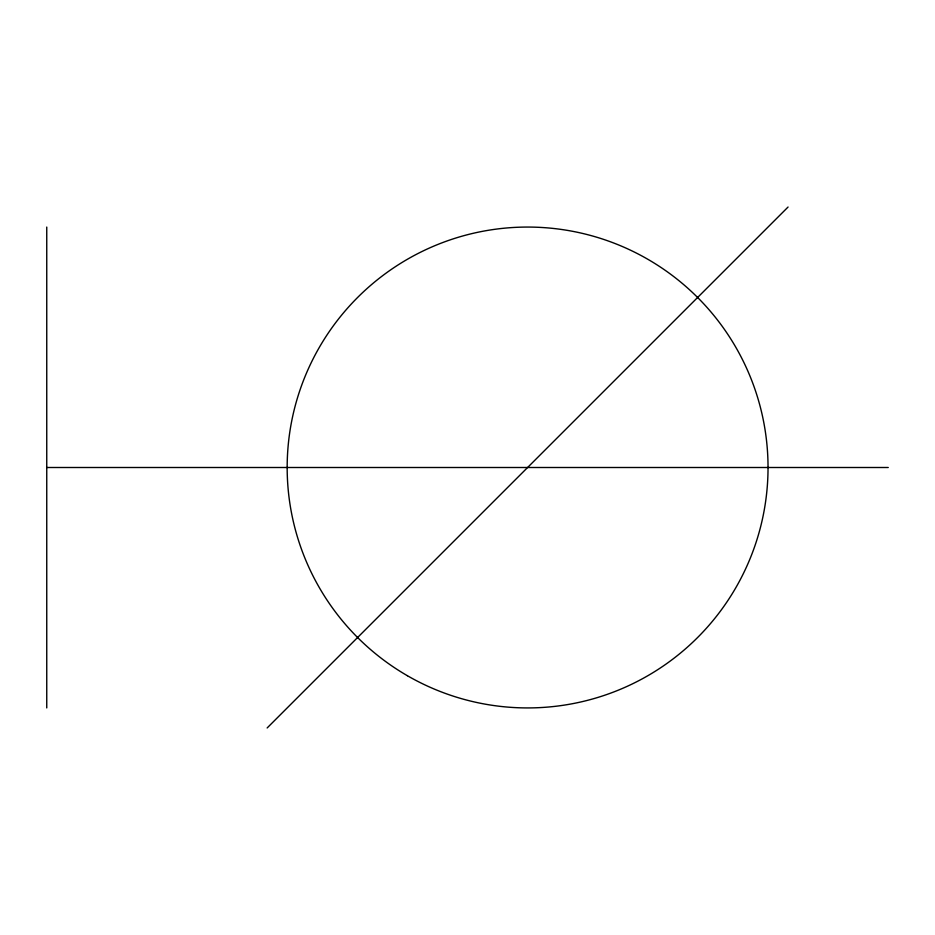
<?xml version="1.0" encoding="UTF-8"?>
<svg xmlns="http://www.w3.org/2000/svg" width="935" height="935" viewBox="0 0 935 935"><rect width="100%" height="100%" fill="white"/><g stroke="black" fill="none" stroke-linecap="round" stroke-linejoin="round"><path stroke-width="1.4" d="M267.141 727.968L788.065 207.032M46.75 467.5L888.25 467.5M46.75 227.065L46.75 707.924M407.391 675.713A240.424 240.424 0 0 0 768.032 467.5A240.424 240.424 0 0 0 407.391 259.276A240.424 240.424 0 0 0 407.391 675.713"/></g></svg>
